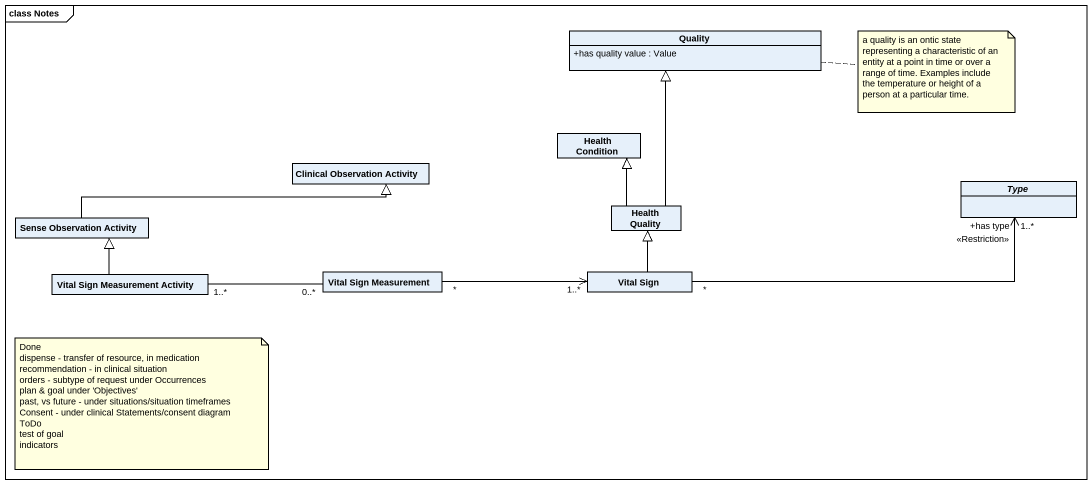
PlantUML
@startuml
mainframe class Notes
hide circle
hide empty members
skinparam classAttributeIconSize 0
class Quality {
  +has quality value : Value
}
class "Health Condition" as Health_Condition
class "Clinical Observation Activity" as Clinical_Observation
abstract class Type
class "Sense Observation Activity" as Sense_Observation_Activity
class "Health Quality" as Health_Quality
class "Vital Sign Measurement Activity" as Vital_Sign_Measurement
class "Vital Sign Measurement" as Vital_Sign_Measurement_2
class "Vital Sign" as Vital_Sign
Sense_Observation_Activity -right-|> Clinical_Observation
Health_Quality -up-|> Quality
Health_Quality -up-|> Health_Condition
Vital_Sign_Measurement -up-|> Sense_Observation_Activity
Vital_Sign_Measurement "1..*" -right- "0..*" Vital_Sign_Measurement_2
Vital_Sign_Measurement_2 "*" -right-> "1..*" Vital_Sign
Vital_Sign "*" -right-> "1..*\n+has type\n<<Restriction>>" Type
Vital_Sign -up-|> Health_Quality
note right of Quality : a quality is an ontic state representing a characteristic of an entity at a point in time or over a range of time. Examples include the temperature or height of a person at a particular time.
note as N2
  Done
  dispense - transfer of resource, in medication
  recommendation - in clinical situation
  orders - subtype of request under Occurrences
  plan & goal under 'Objectives'
  past, vs future - under situations/situation timeframes
  Consent - under clinical Statements/consent diagram
  ToDo
  test of goal
  indicators
end note
@enduml
